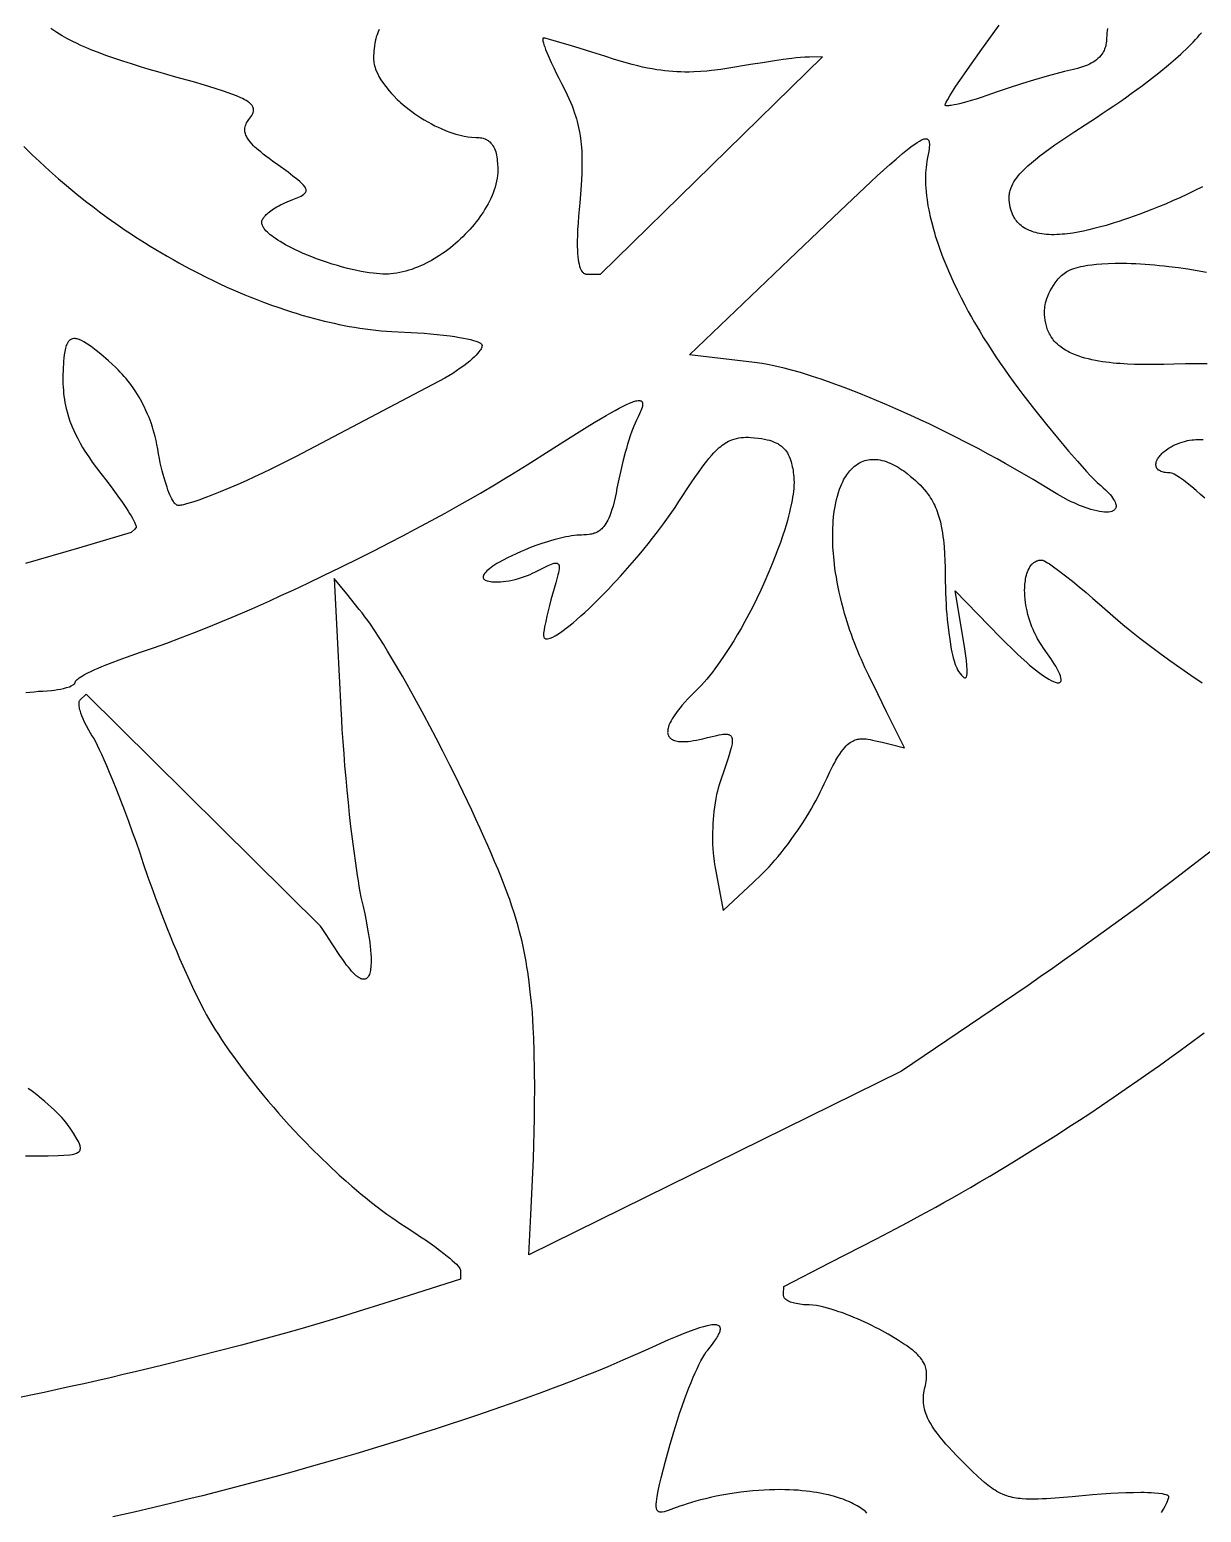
# Model space of a CAD drawing. Extents: x -500 to 500, y -1000 to 1000.
# Drawn here: x 88.6 to 285.9, y -399.3 to -149.5 of the extents above; entities that cross this region are included whole.
import ezdxf

# ---------------------------------------------------------------- set-up
doc = ezdxf.new("R2010")
doc.units = 0
doc.layers.add('APS_GEOMETR_', color=18, linetype='CONTINUOUS')

msp = doc.modelspace()

# ---------------------------------------------------------------- linework, layer by layer
at = {"layer": 'APS_GEOMETR_'}
for points in [[(147.42, -149.45), (147.25, -149.83), (147.12, -150.17), (147.02, -150.46), (146.94, -150.71), (146.84, -151.06), (146.81, -151.21), (146.7, -151.74), (146.62, -152.24), (146.57, -152.7), (146.53, -153.11), (146.5, -153.48), (146.49, -153.81), (146.48, -154.33), (146.49, -154.58), (146.51, -154.83), (146.55, -155.07), (146.59, -155.31), (146.66, -155.6), (146.74, -155.88), (146.83, -156.16), (146.93, -156.43), (147.17, -156.95), (147.39, -157.38), (147.72, -157.95), (148.16, -158.58), (148.53, -159.09), (149.09, -159.78), (149.5, -160.23), (149.87, -160.62), (150.46, -161.23), (150.85, -161.59), (151.02, -161.74), (151.49, -162.14), (151.97, -162.54), (152.45, -162.92), (152.94, -163.29), (153.44, -163.66), (153.95, -164.01), (154.46, -164.35), (154.98, -164.68), (155.59, -165.04), (156.22, -165.38), (156.81, -165.68), (157.35, -165.94), (157.85, -166.17), (158.69, -166.53), (159.33, -166.78), (159.85, -166.95), (160.31, -167.09), (161.05, -167.29), (161.52, -167.4), (161.72, -167.44), (162.35, -167.54), (163, -167.61), (163.74, -167.64), (164.11, -167.66), (164.27, -167.67), (164.47, -167.7), (164.7, -167.73), (164.94, -167.79), (165.21, -167.88), (165.35, -167.94), (165.49, -168.01), (165.63, -168.09), (165.77, -168.18), (165.91, -168.29), (166.05, -168.41), (166.25, -168.6), (166.43, -168.82), (166.59, -169.05), (166.73, -169.29), (166.85, -169.54), (166.96, -169.81), (167.05, -170.08), (167.12, -170.37), (167.19, -170.65), (167.24, -170.95), (167.29, -171.24), (167.32, -171.54), (167.37, -172.13), (167.4, -172.7), (167.4, -173.15), (167.38, -173.61), (167.34, -174.06), (167.28, -174.51), (167.19, -175.01), (167.08, -175.51), (166.95, -176), (166.79, -176.49), (166.62, -176.97), (166.43, -177.45), (166.22, -177.92), (166, -178.38), (165.76, -178.84), (165.51, -179.3), (165.24, -179.74), (164.97, -180.18), (164.68, -180.61), (164.39, -181.04), (164.09, -181.45), (163.78, -181.86), (163.43, -182.29), (163.07, -182.72), (162.7, -183.15), (162.32, -183.56), (161.93, -183.97), (161.53, -184.37), (161.13, -184.76), (160.71, -185.14), (160.29, -185.51), (159.86, -185.88), (159.42, -186.23), (158.97, -186.57), (158.52, -186.91), (158.06, -187.23), (157.59, -187.54), (157.12, -187.84), (156.68, -188.11), (156.23, -188.37), (155.77, -188.62), (155.31, -188.86), (154.84, -189.09), (154.36, -189.31), (153.88, -189.51), (153.4, -189.7), (152.9, -189.88), (152.41, -190.04), (151.91, -190.19), (151.41, -190.32), (150.9, -190.43), (150.39, -190.52), (149.88, -190.59), (149.37, -190.64), (148.97, -190.66), (148.53, -190.67), (148.06, -190.66), (147.54, -190.63), (146.98, -190.59), (146.39, -190.53), (145.76, -190.45), (145.09, -190.35), (144.39, -190.23), (143.66, -190.08), (142.88, -189.92), (142.08, -189.72), (141.24, -189.5), (140.38, -189.25), (139.48, -188.98), (138.55, -188.68), (137.69, -188.38), (136.87, -188.08), (136.09, -187.78), (135.34, -187.48), (134.64, -187.18), (133.97, -186.88), (133.34, -186.59), (132.75, -186.3), (132.19, -186.01), (131.67, -185.73), (131.19, -185.46), (130.75, -185.2), (130.34, -184.94), (129.97, -184.7), (129.64, -184.46), (129.34, -184.24), (129.09, -184.04), (128.84, -183.84), (128.59, -183.62), (128.36, -183.39), (128.15, -183.15), (128.05, -183.02), (127.97, -182.89), (127.88, -182.75), (127.81, -182.61), (127.75, -182.47), (127.69, -182.32), (127.66, -182.21), (127.65, -182.11), (127.64, -182), (127.65, -181.91), (127.66, -181.81), (127.68, -181.72), (127.74, -181.55), (127.81, -181.4), (127.89, -181.27), (128.03, -181.08), (128.13, -180.95), (128.25, -180.81), (128.4, -180.66), (128.56, -180.5), (128.73, -180.34), (128.93, -180.18), (129.15, -180.01), (129.38, -179.84), (129.63, -179.67), (129.9, -179.5), (130.19, -179.33), (130.5, -179.15), (130.83, -178.98), (131.18, -178.82), (131.54, -178.65), (131.93, -178.49), (132.9, -178.12), (133.45, -177.89), (134.01, -177.66), (134.27, -177.52), (134.53, -177.38), (134.74, -177.22), (134.93, -177.05), (135.02, -176.93), (135.08, -176.81), (135.11, -176.7), (135.12, -176.61), (135.12, -176.46), (135.11, -176.4), (135.04, -176.21), (134.94, -176.03), (134.69, -175.71), (134.42, -175.41), (134.07, -175.09), (133.72, -174.78), (132.9, -174.15), (132.08, -173.52), (130.34, -172.27), (129.46, -171.64), (128.89, -171.22), (128.36, -170.82), (127.89, -170.45), (127.47, -170.1), (127.1, -169.79), (126.77, -169.51), (126.5, -169.26), (126.28, -169.04), (126, -168.75), (125.73, -168.45), (125.47, -168.12), (125.35, -167.96), (125.24, -167.78), (125.14, -167.61), (125.05, -167.43), (124.97, -167.25), (124.9, -167.06), (124.84, -166.88), (124.8, -166.69), (124.78, -166.49), (124.78, -166.3), (124.8, -166.07), (124.84, -165.85), (124.91, -165.62), (125, -165.41), (125.1, -165.2), (125.22, -164.99), (125.35, -164.79), (125.48, -164.61), (125.8, -164.2), (125.98, -163.93), (126.14, -163.64), (126.21, -163.44), (126.27, -163.23), (126.27, -163.04), (126.25, -162.84), (126.21, -162.65), (126.14, -162.47), (126.01, -162.27), (125.86, -162.08), (125.72, -161.95), (125.58, -161.83), (125.44, -161.71), (125.29, -161.6), (125, -161.43), (124.71, -161.26), (124.41, -161.1), (124.11, -160.95), (123.38, -160.62), (122.63, -160.33), (121.23, -159.84), (119.82, -159.38), (117.98, -158.83), (116.13, -158.3), (113.15, -157.47), (110.17, -156.62), (108.69, -156.18), (107.21, -155.73), (105.73, -155.27), (104.26, -154.8), (102.76, -154.3), (101.39, -153.82), (100.14, -153.36), (99.03, -152.92), (98.04, -152.51), (97.17, -152.13), (96.43, -151.79), (95.81, -151.49), (95.17, -151.17), (94.81, -150.97), (94.42, -150.76), (94.01, -150.52), (93.57, -150.25), (93.11, -149.96), (92.63, -149.64), (92.13, -149.29)], [(270.1, -149.27), (270.04, -149.66), (269.98, -150.04), (269.95, -150.48), (269.93, -150.93), (269.93, -151.14), (269.91, -151.4), (269.88, -151.7), (269.82, -152.03), (269.78, -152.21), (269.73, -152.39), (269.66, -152.58), (269.59, -152.78), (269.5, -152.98), (269.4, -153.18), (269.28, -153.38), (269.15, -153.59), (268.95, -153.86), (268.73, -154.11), (268.48, -154.35), (268.23, -154.57), (267.95, -154.77), (267.66, -154.96), (267.36, -155.14), (267.05, -155.3), (266.73, -155.45), (266.4, -155.58), (266.07, -155.71), (265.73, -155.82), (265.4, -155.93), (265.06, -156.02), (264.39, -156.19), (262.87, -156.54), (261.39, -156.92), (259.91, -157.32), (257.65, -157.98), (255.78, -158.56), (253.17, -159.39), (251.48, -159.98), (249.79, -160.57), (248.83, -160.9), (247.95, -161.18), (247.15, -161.43), (246.41, -161.65), (245.76, -161.83), (245.17, -161.98), (244.67, -162.1), (244.24, -162.18), (243.76, -162.27), (243.55, -162.29), (243.36, -162.31), (243.18, -162.32), (243.03, -162.32), (242.91, -162.3), (242.81, -162.27), (242.77, -162.24), (242.75, -162.19), (242.74, -162.14), (242.75, -162.1), (242.8, -161.97), (242.94, -161.68), (243.18, -161.24), (243.53, -160.65), (244, -159.9), (244.56, -159.03), (245.23, -158.03), (246, -156.91), (246.88, -155.65), (247.85, -154.27), (248.92, -152.76), (250.1, -151.12), (251.83, -148.72)], [(286.07, -175.97), (284.81, -176.6), (283.54, -177.2), (282.26, -177.8), (281.02, -178.35), (279.83, -178.87), (278.68, -179.35), (277.58, -179.79), (276.53, -180.21), (275.52, -180.59), (274.56, -180.94), (273.65, -181.26), (272.78, -181.55), (271.97, -181.82), (271.21, -182.06), (269.84, -182.46), (268.67, -182.78), (267.8, -183.01), (266.92, -183.22), (266.04, -183.42), (265.16, -183.59), (264.27, -183.75), (263.37, -183.87), (262.93, -183.92), (262.48, -183.97), (262.03, -184), (261.58, -184.03), (261.11, -184.04), (260.65, -184.04), (260.22, -184.02), (259.8, -183.99), (259.4, -183.95), (259.02, -183.89), (258.66, -183.83), (258.32, -183.76), (258, -183.68), (257.7, -183.59), (257.42, -183.5), (257.17, -183.41), (256.93, -183.32), (256.71, -183.22), (256.35, -183.04), (256.06, -182.87), (255.79, -182.7), (255.55, -182.51), (255.32, -182.32), (255.12, -182.12), (254.94, -181.92), (254.77, -181.72), (254.62, -181.51), (254.49, -181.32), (254.37, -181.12), (254.17, -180.75), (254.03, -180.42), (253.92, -180.15), (253.8, -179.77), (253.7, -179.38), (253.62, -178.99), (253.56, -178.59), (253.53, -178.19), (253.53, -177.79), (253.55, -177.4), (253.57, -177.2), (253.6, -177), (253.64, -176.81), (253.69, -176.61), (253.75, -176.42), (253.81, -176.23), (253.96, -175.85), (254.14, -175.48), (254.34, -175.13), (254.56, -174.78), (254.8, -174.45), (255.04, -174.13), (255.34, -173.78), (255.71, -173.39), (256.16, -172.94), (256.68, -172.45), (257.27, -171.93), (257.95, -171.36), (258.7, -170.76), (259.54, -170.12), (260.37, -169.52), (261.2, -168.92), (262.04, -168.34), (262.89, -167.76), (264.6, -166.62), (266.31, -165.5), (268.21, -164.27), (269.2, -163.62), (270.19, -162.96), (271.17, -162.3), (272.15, -161.63), (273.12, -160.95), (274.08, -160.26), (275.05, -159.57), (276, -158.87), (277.49, -157.74), (278.71, -156.78), (280.39, -155.41), (281.52, -154.43), (282.44, -153.6), (283.7, -152.42), (284.11, -152.01), (284.52, -151.59), (284.91, -151.17), (285.3, -150.74), (285.61, -150.38), (285.9, -150.01)], [(87.56, -169.2), (88.99, -170.59), (90.19, -171.73), (91.88, -173.29), (93.43, -174.65), (94.74, -175.76), (96.58, -177.28), (98.17, -178.54), (99.17, -179.31), (100.32, -180.17), (101.61, -181.13), (103.07, -182.16), (103.85, -182.7), (104.67, -183.26), (105.54, -183.84), (106.44, -184.43), (107.91, -185.37), (108.86, -185.96), (109.82, -186.54), (110.78, -187.11), (111.74, -187.67), (112.71, -188.23), (113.69, -188.78), (114.67, -189.32), (115.65, -189.84), (116.78, -190.43), (118.37, -191.23), (119.36, -191.72), (120.5, -192.26), (121.78, -192.85), (123.21, -193.48), (124.78, -194.15), (125.63, -194.5), (126.51, -194.85), (127.93, -195.4), (129.27, -195.89), (130.5, -196.33), (131.64, -196.71), (132.66, -197.04), (133.59, -197.33), (134.4, -197.58), (135.7, -197.95), (136.53, -198.17), (137.36, -198.38), (138.2, -198.59), (139.03, -198.78), (139.87, -198.97), (140.71, -199.15), (141.55, -199.32), (142.39, -199.48), (143.29, -199.63), (144.18, -199.77), (145.08, -199.9), (145.98, -200.02), (146.88, -200.12), (147.78, -200.21), (148.68, -200.28), (149.58, -200.34), (150.62, -200.39), (152.81, -200.5), (153.9, -200.57), (155, -200.65), (156.09, -200.73), (157.18, -200.84), (158.27, -200.96), (159.36, -201.09), (160.19, -201.21), (160.95, -201.34), (161.65, -201.46), (162.27, -201.59), (162.83, -201.71), (163.31, -201.84), (163.72, -201.97), (164.06, -202.1), (164.29, -202.2), (164.4, -202.27), (164.51, -202.34), (164.61, -202.41), (164.68, -202.5), (164.71, -202.55), (164.73, -202.6), (164.75, -202.65), (164.75, -202.71), (164.74, -202.86), (164.7, -203.01), (164.65, -203.15), (164.58, -203.29), (164.49, -203.42), (164.4, -203.55), (164.21, -203.8), (164.01, -204.05), (163.76, -204.32), (163.45, -204.63), (163.09, -204.96), (162.67, -205.32), (162.2, -205.71), (161.67, -206.12), (161.08, -206.55), (160.45, -206.99), (159.81, -207.42), (159.16, -207.82), (158.49, -208.21), (133.42, -221.43), (133.23, -221.53), (131.87, -222.21), (130.51, -222.88), (129.15, -223.55), (127.78, -224.2), (126.4, -224.84), (125.02, -225.48), (123.64, -226.1), (122.25, -226.7), (120.65, -227.37), (119.25, -227.93), (118.04, -228.39), (117.03, -228.76), (116.22, -229.04), (115.61, -229.23), (115, -229.41), (114.48, -229.54), (114.25, -229.58), (114.04, -229.62), (113.85, -229.64), (113.68, -229.65), (113.54, -229.64), (113.42, -229.62), (113.34, -229.59), (113.26, -229.54), (113.16, -229.46), (113.06, -229.37), (112.96, -229.25), (112.86, -229.12), (112.76, -228.97), (112.65, -228.8), (112.5, -228.52), (112.34, -228.2), (112.18, -227.84), (112.02, -227.46), (111.85, -227.03), (111.69, -226.58), (111.52, -226.09), (111.36, -225.57), (111.19, -225.01), (111.03, -224.42), (110.87, -223.8), (110.72, -223.14), (110.56, -222.45), (110.42, -221.73), (110.27, -220.98), (110.14, -220.19), (109.99, -219.41), (109.84, -218.69), (109.68, -218.04), (109.53, -217.45), (109.38, -216.93), (109.24, -216.48), (109, -215.76), (108.66, -214.85), (108.43, -214.29), (108.15, -213.66), (107.82, -212.96), (107.64, -212.59), (107.43, -212.21), (107.21, -211.81), (106.98, -211.4), (106.72, -210.97), (106.45, -210.54), (105.99, -209.84), (105.7, -209.44), (105.41, -209.05), (105.1, -208.66), (104.79, -208.28), (104.48, -207.91), (104.15, -207.54), (103.81, -207.18), (103.47, -206.83), (103.06, -206.44), (101.81, -205.3), (100.54, -204.18), (99.74, -203.52), (98.93, -202.89), (98.32, -202.47), (97.7, -202.07), (97.31, -201.87), (96.91, -201.69), (96.73, -201.64), (96.56, -201.59), (96.38, -201.56), (96.2, -201.53), (95.97, -201.53), (95.78, -201.57), (95.62, -201.62), (95.48, -201.68), (95.38, -201.74), (95.3, -201.8), (95.23, -201.86), (95.14, -201.96), (95.06, -202.07), (94.98, -202.18), (94.91, -202.3), (94.81, -202.51), (94.73, -202.72), (94.65, -202.93), (94.58, -203.15), (94.52, -203.42), (94.46, -203.7), (94.41, -203.98), (94.37, -204.26), (94.31, -204.79), (94.27, -205.32), (94.23, -205.86), (94.2, -206.39), (94.16, -208.13), (94.17, -209.18), (94.19, -209.7), (94.23, -210.22), (94.28, -210.74), (94.33, -211.26), (94.41, -211.78), (94.49, -212.3), (94.59, -212.81), (94.71, -213.32), (94.86, -213.9), (95.11, -214.74), (95.35, -215.44), (95.71, -216.39), (95.98, -217.02), (96.23, -217.56), (96.65, -218.4), (96.93, -218.92), (97.05, -219.14), (97.48, -219.87), (97.87, -220.51), (98.5, -221.49), (98.92, -222.1), (99.1, -222.35), (99.8, -223.31), (100.53, -224.26), (101.59, -225.64), (102.56, -226.91), (103.42, -228.09), (104.18, -229.17), (104.84, -230.15), (105.13, -230.6), (105.4, -231.03), (105.64, -231.43), (105.85, -231.8), (106.04, -232.15), (106.2, -232.47), (106.34, -232.78), (106.44, -233.04), (106.47, -233.16), (106.49, -233.26), (106.49, -233.35), (106.47, -233.42), (106.41, -233.49), (106.26, -233.64), (105.67, -234.2), (96.78, -236.83), (87.88, -239.46)], [(286.87, -205.82), (285.65, -205.8), (285.14, -205.8), (283.2, -205.82), (281.26, -205.85), (279.6, -205.89), (277.95, -205.92), (277.12, -205.92), (276.29, -205.92), (275.46, -205.91), (274.64, -205.88), (273.43, -205.83), (272.23, -205.76), (271.63, -205.71), (271.03, -205.66), (270.43, -205.59), (269.83, -205.52), (269.23, -205.43), (268.64, -205.34), (268.05, -205.23), (267.46, -205.11), (266.87, -204.97), (266.29, -204.82), (265.72, -204.65), (265.15, -204.47), (264.83, -204.36), (264.53, -204.24), (264.25, -204.12), (263.97, -204), (263.71, -203.87), (263.46, -203.74), (263, -203.48), (262.58, -203.21), (262.21, -202.94), (261.88, -202.68), (261.59, -202.42), (261.34, -202.18), (261.13, -201.95), (260.95, -201.74), (260.81, -201.55), (260.61, -201.27), (260.53, -201.13), (260.41, -200.92), (260.3, -200.72), (260.19, -200.5), (260.1, -200.29), (260.01, -200.07), (259.93, -199.84), (259.79, -199.39), (259.68, -198.92), (259.59, -198.45), (259.53, -197.98), (259.49, -197.51), (259.48, -197.38), (259.47, -197.11), (259.47, -196.92), (259.48, -196.7), (259.51, -196.45), (259.54, -196.18), (259.6, -195.87), (259.67, -195.54), (259.77, -195.18), (259.89, -194.8), (260.04, -194.39), (260.22, -193.97), (260.44, -193.52), (260.69, -193.06), (260.97, -192.6), (261.28, -192.14), (261.44, -191.92), (261.61, -191.7), (261.79, -191.49), (261.97, -191.29), (262.16, -191.09), (262.36, -190.9), (262.57, -190.73), (262.78, -190.56), (263, -190.4), (263.22, -190.26), (263.46, -190.13), (263.7, -190.01), (264.06, -189.86), (264.44, -189.73), (264.82, -189.61), (265.21, -189.5), (265.59, -189.41), (265.99, -189.33), (266.77, -189.19), (267.44, -189.1), (268.23, -189.01), (269.15, -188.94), (270.2, -188.89), (271.37, -188.86), (272, -188.85), (272.67, -188.85), (273.36, -188.86), (274.09, -188.88), (274.84, -188.91), (275.63, -188.95), (276.43, -189), (277.23, -189.06), (278.03, -189.13), (278.83, -189.2), (279.63, -189.28), (280.43, -189.37), (282.02, -189.57), (283.61, -189.8), (285.2, -190.05), (286.78, -190.33)], [(87.89, -261.2), (88.61, -261.11), (89.33, -261.04), (90.06, -260.97), (90.78, -260.93), (91.49, -260.89), (92.21, -260.83), (92.73, -260.76), (93.25, -260.68), (93.77, -260.59), (94.28, -260.49), (94.78, -260.35), (95.27, -260.19), (95.57, -260.05), (95.87, -259.89), (96.01, -259.78), (96.14, -259.66), (96.18, -259.6), (96.21, -259.53), (96.24, -259.45), (96.25, -259.38), (96.28, -259.28), (96.32, -259.19), (96.42, -259.08), (96.54, -258.98), (96.7, -258.85), (96.9, -258.7), (97.16, -258.53), (97.46, -258.34), (97.82, -258.15), (98.38, -257.86), (98.95, -257.58), (99.53, -257.31), (100.1, -257.05), (100.69, -256.8), (101.27, -256.56), (102.45, -256.09), (103.64, -255.64), (104.84, -255.21), (107.24, -254.38), (109.44, -253.63), (111.64, -252.85), (113.98, -251.98), (116.32, -251.08), (118.48, -250.2), (120.37, -249.43), (123.32, -248.19), (125.18, -247.39), (125.96, -247.05), (128.99, -245.7), (130.88, -244.84), (133.03, -243.86), (135.42, -242.74), (138.06, -241.48), (140.95, -240.08), (144.07, -238.54), (146.62, -237.25), (149.13, -235.96), (151.42, -234.76), (153.5, -233.65), (155.38, -232.65), (158.53, -230.93), (160.87, -229.63), (162.8, -228.53), (164.48, -227.56), (167.1, -226.02), (168.75, -225.03), (169.44, -224.61), (170.89, -223.7), (172.35, -222.79), (176.22, -220.32), (179.61, -218.18), (181.09, -217.25), (182.44, -216.42), (183.65, -215.69), (184.71, -215.05), (185.64, -214.5), (186.43, -214.05), (187.17, -213.64), (187.86, -213.27), (188.49, -212.95), (189.07, -212.66), (189.59, -212.43), (190.06, -212.24), (190.28, -212.16), (190.47, -212.1), (190.66, -212.05), (190.83, -212.02), (191.04, -211.99), (191.14, -211.98), (191.25, -211.98), (191.35, -211.99), (191.45, -212.02), (191.54, -212.05), (191.62, -212.11), (191.66, -212.15), (191.7, -212.21), (191.73, -212.26), (191.75, -212.32), (191.78, -212.45), (191.79, -212.59), (191.78, -212.73), (191.75, -212.88), (191.69, -213.15), (191.6, -213.43), (191.51, -213.7), (191.4, -213.96), (191.28, -214.23), (191.03, -214.75), (190.77, -215.26), (190.54, -215.77), (190.31, -216.29), (190, -217.12), (189.7, -217.95), (189.48, -218.65), (189.26, -219.34), (189.05, -220.04), (188.85, -220.74), (188.46, -222.24), (188.1, -223.74), (187.77, -225.25), (187.46, -226.77), (187.31, -227.56), (187.15, -228.34), (186.98, -229.07), (186.81, -229.75), (186.63, -230.35), (186.44, -230.9), (186.27, -231.38), (186.09, -231.8), (185.92, -232.15), (185.77, -232.44), (185.6, -232.72), (185.42, -232.97), (185.25, -233.19), (185.07, -233.39), (184.9, -233.57), (184.73, -233.72), (184.56, -233.86), (184.41, -233.97), (184.13, -234.14), (183.9, -234.26), (183.73, -234.32), (183.66, -234.35), (183.44, -234.42), (183.23, -234.48), (183.01, -234.52), (182.79, -234.55), (182.34, -234.6), (181.89, -234.62), (181.49, -234.64), (181.1, -234.66), (180.71, -234.69), (180.31, -234.73), (179.83, -234.8), (179.36, -234.88), (178.88, -234.97), (178.4, -235.07), (177.74, -235.22), (177.09, -235.39), (176.43, -235.57), (175.78, -235.76), (174.84, -236.07), (173.99, -236.36), (173.21, -236.65), (172.51, -236.92), (171.89, -237.17), (171.35, -237.4), (170.49, -237.78), (169.76, -238.13), (169.03, -238.49), (168.31, -238.87), (167.6, -239.26), (167.26, -239.46), (166.92, -239.68), (166.59, -239.9), (166.26, -240.13), (166.03, -240.31), (165.8, -240.5), (165.58, -240.7), (165.36, -240.9), (165.21, -241.09), (165.06, -241.29), (164.99, -241.44), (164.93, -241.6), (164.93, -241.69), (164.93, -241.78), (164.94, -241.87), (164.97, -241.95), (165.04, -242.05), (165.16, -242.16), (165.3, -242.24), (165.6, -242.35), (165.91, -242.43), (166.15, -242.47), (166.4, -242.5), (166.64, -242.52), (166.88, -242.53), (167.36, -242.53), (167.83, -242.5), (168.29, -242.47), (168.76, -242.42), (169.29, -242.33), (169.82, -242.22), (170.34, -242.11), (170.87, -241.98), (171.38, -241.82), (171.88, -241.65), (172.38, -241.47), (172.88, -241.27), (173.27, -241.09), (173.66, -240.9), (174.43, -240.5), (175.2, -240.1), (175.87, -239.78), (176.17, -239.65), (176.45, -239.54), (176.7, -239.46), (176.92, -239.4), (177.11, -239.37), (177.2, -239.37), (177.28, -239.37), (177.35, -239.38), (177.42, -239.4), (177.48, -239.43), (177.53, -239.47), (177.61, -239.55), (177.66, -239.63), (177.7, -239.72), (177.72, -239.8), (177.73, -239.88), (177.74, -240.1), (177.72, -240.36), (177.68, -240.66), (177.62, -240.99), (177.53, -241.37), (177.42, -241.78), (177.15, -242.72), (176.88, -243.67), (176.61, -244.62), (176.35, -245.58), (176.1, -246.54), (175.88, -247.43), (175.67, -248.32), (175.48, -249.22), (175.29, -250.11), (175.2, -250.63), (175.12, -251.15), (175.11, -251.39), (175.11, -251.62), (175.14, -251.75), (175.18, -251.87), (175.23, -251.94), (175.28, -252), (175.38, -252.07), (175.45, -252.11), (175.49, -252.12), (175.62, -252.14), (175.75, -252.14), (175.99, -252.1), (176.21, -252.04), (176.65, -251.85), (177.07, -251.64), (177.65, -251.28), (178.21, -250.9), (179.15, -250.18), (180.07, -249.45), (180.74, -248.87), (181.4, -248.28), (182.06, -247.68), (182.71, -247.08), (183.74, -246.06), (184.64, -245.17), (186.03, -243.74), (186.9, -242.83), (187.26, -242.44), (188.06, -241.56), (188.86, -240.66), (189.65, -239.76), (190.43, -238.86), (191.21, -237.95), (191.97, -237.02), (192.73, -236.1), (193.48, -235.16), (194.32, -234.08), (195.32, -232.73), (196.14, -231.6), (197.25, -230), (197.91, -229), (198.56, -227.99), (199.29, -226.87), (199.96, -225.85), (200.59, -224.92), (201.18, -224.1), (201.7, -223.37), (202.18, -222.73), (202.6, -222.19), (202.97, -221.74), (203.37, -221.26), (203.8, -220.79), (204.24, -220.34), (204.47, -220.12), (204.71, -219.91), (204.95, -219.71), (205.2, -219.52), (205.45, -219.33), (205.71, -219.16), (205.98, -219), (206.25, -218.85), (206.53, -218.71), (206.81, -218.59), (207.19, -218.46), (207.58, -218.36), (207.98, -218.28), (208.38, -218.22), (208.79, -218.19), (209.19, -218.17), (209.6, -218.17), (210, -218.19), (210.66, -218.24), (211.27, -218.31), (211.82, -218.39), (212.32, -218.48), (212.76, -218.58), (213.15, -218.68), (213.48, -218.79), (213.75, -218.88), (213.97, -218.97), (214.24, -219.08), (214.54, -219.24), (214.7, -219.33), (214.87, -219.43), (215.03, -219.55), (215.2, -219.68), (215.37, -219.82), (215.54, -219.98), (215.7, -220.15), (215.86, -220.35), (216.02, -220.56), (216.17, -220.78), (216.32, -221.06), (216.48, -221.41), (216.64, -221.82), (216.79, -222.29), (216.87, -222.56), (216.94, -222.83), (217, -223.13), (217.07, -223.43), (217.12, -223.76), (217.17, -224.1), (217.22, -224.45), (217.25, -224.82), (217.28, -225.31), (217.29, -225.8), (217.27, -226.29), (217.24, -226.79), (217.19, -227.28), (217.13, -227.77), (217.06, -228.25), (216.98, -228.74), (216.92, -229.07), (216.78, -229.76), (216.67, -230.24), (216.54, -230.8), (216.38, -231.44), (216.18, -232.17), (215.95, -232.97), (215.67, -233.86), (215.36, -234.83), (215, -235.88), (214.59, -237), (214.14, -238.21), (213.63, -239.48), (213.07, -240.83), (212.38, -242.41), (211.69, -243.92), (211.01, -245.35), (210.33, -246.71), (209.66, -248), (209.01, -249.22), (208.37, -250.37), (207.74, -251.45), (207.13, -252.46), (206.54, -253.41), (205.98, -254.29), (205.43, -255.1), (204.92, -255.85), (204.43, -256.54), (203.98, -257.16), (203.56, -257.73), (203.06, -258.36), (202.58, -258.94), (202.14, -259.45), (201.72, -259.91), (201.34, -260.31), (201, -260.65), (200.45, -261.2), (199.93, -261.73), (199.42, -262.26), (198.91, -262.8), (198.41, -263.36), (198.09, -263.74), (197.78, -264.13), (197.48, -264.53), (197.19, -264.94), (196.98, -265.26), (196.78, -265.59), (196.6, -265.92), (196.42, -266.25), (196.32, -266.47), (196.23, -266.7), (196.16, -266.93), (196.09, -267.16), (196.05, -267.34), (196.03, -267.53), (196.02, -267.72), (196.01, -267.91), (196.03, -268.05), (196.06, -268.18), (196.09, -268.32), (196.14, -268.44), (196.23, -268.59), (196.32, -268.72), (196.4, -268.81), (196.48, -268.89), (196.6, -268.99), (196.66, -269.03), (196.83, -269.11), (197, -269.19), (197.18, -269.26), (197.36, -269.32), (197.59, -269.37), (197.83, -269.41), (198.06, -269.43), (198.3, -269.45), (198.68, -269.44), (199.07, -269.43), (199.45, -269.4), (199.83, -269.37), (200.36, -269.28), (200.88, -269.19), (201.4, -269.08), (201.92, -268.96), (202.71, -268.76), (203.51, -268.57), (204.3, -268.39), (204.7, -268.31), (205.1, -268.25), (205.33, -268.22), (205.54, -268.2), (205.74, -268.19), (205.91, -268.2), (206.07, -268.21), (206.21, -268.24), (206.32, -268.26), (206.42, -268.3), (206.5, -268.34), (206.57, -268.39), (206.63, -268.45), (206.68, -268.51), (206.77, -268.63), (206.82, -268.77), (206.86, -268.9), (206.88, -269.03), (206.89, -269.23), (206.89, -269.4), (206.87, -269.59), (206.85, -269.8), (206.81, -270.02), (206.7, -270.52), (206.56, -271.08), (206.37, -271.7), (206.16, -272.38), (205.64, -273.93), (204.85, -276.22), (204.68, -276.74), (204.53, -277.27), (204.39, -277.81), (204.26, -278.34), (204.13, -279.06), (204.01, -279.77), (203.89, -280.49), (203.8, -281.21), (203.73, -281.9), (203.67, -282.59), (203.62, -283.29), (203.59, -283.98), (203.56, -284.67), (203.55, -285.36), (203.56, -286.06), (203.57, -286.75), (203.61, -287.54), (203.66, -288.18), (203.71, -288.73), (203.82, -289.61), (203.9, -290.16), (203.94, -290.39), (204.22, -291.89), (205.36, -297.91), (210.48, -293.11), (211.76, -291.9), (212.21, -291.46), (212.66, -291.01), (213.09, -290.55), (213.52, -290.09), (214.07, -289.45), (214.61, -288.81), (215.14, -288.16), (215.66, -287.5), (216.34, -286.6), (216.95, -285.77), (217.49, -285), (217.97, -284.3), (218.77, -283.11), (219.34, -282.22), (219.76, -281.52), (220.18, -280.81), (220.58, -280.11), (220.98, -279.4), (221.35, -278.69), (221.7, -277.99), (222.05, -277.28), (222.38, -276.56), (222.85, -275.55), (223.33, -274.54), (223.83, -273.55), (224.09, -273.06), (224.36, -272.57), (224.67, -272.03), (224.98, -271.55), (225.28, -271.13), (225.56, -270.75), (225.84, -270.43), (226.09, -270.15), (226.32, -269.93), (226.53, -269.76), (226.74, -269.6), (226.96, -269.47), (227.17, -269.35), (227.39, -269.25), (227.6, -269.17), (227.8, -269.11), (228.01, -269.06), (228.2, -269.02), (228.39, -268.99), (228.57, -268.97), (228.91, -268.96), (229.19, -268.97), (229.43, -268.99), (229.74, -269.03), (230.11, -269.1), (230.53, -269.18), (231.01, -269.29), (232.13, -269.56), (233.48, -269.9), (235.9, -270.51), (232.89, -264.42), (231.38, -261.37), (229.89, -258.32), (229.24, -256.97), (228.93, -256.28), (228.63, -255.6), (228.33, -254.91), (228.04, -254.21), (227.76, -253.52), (227.49, -252.82), (227.22, -252.11), (226.96, -251.41), (226.71, -250.7), (226.47, -249.99), (226.24, -249.28), (226.02, -248.56), (225.81, -247.84), (225.61, -247.12), (225.35, -246.14), (225.12, -245.19), (224.91, -244.28), (224.73, -243.4), (224.56, -242.56), (224.42, -241.76), (224.3, -240.99), (224.19, -240.27), (224.1, -239.57), (224.03, -238.92), (223.97, -238.31), (223.92, -237.73), (223.85, -236.71), (223.82, -235.84), (223.81, -235.24), (223.81, -234.64), (223.81, -234.04), (223.83, -233.43), (223.86, -232.83), (223.9, -232.22), (223.96, -231.62), (224.02, -231.02), (224.11, -230.42), (224.21, -229.83), (224.32, -229.24), (224.46, -228.65), (224.61, -228.07), (224.78, -227.5), (224.97, -226.93), (225.18, -226.38), (225.33, -226.02), (225.49, -225.68), (225.65, -225.36), (225.82, -225.07), (225.99, -224.79), (226.17, -224.52), (226.34, -224.28), (226.51, -224.05), (226.68, -223.84), (226.85, -223.65), (227.18, -223.32), (227.47, -223.05), (227.74, -222.84), (228.04, -222.64), (228.34, -222.46), (228.63, -222.32), (228.93, -222.2), (229.22, -222.1), (229.51, -222.02), (229.79, -221.97), (230.06, -221.93), (230.32, -221.9), (230.57, -221.89), (230.8, -221.89), (231.03, -221.9), (231.42, -221.94), (231.74, -221.99), (232.1, -222.07), (232.45, -222.16), (232.8, -222.27), (233.15, -222.4), (233.49, -222.54), (233.83, -222.69), (234.17, -222.86), (234.49, -223.04), (234.82, -223.23), (235.14, -223.43), (235.45, -223.63), (235.76, -223.85), (236.36, -224.3), (236.93, -224.76), (237.34, -225.1), (237.74, -225.46), (238.13, -225.82), (238.51, -226.19), (238.88, -226.58), (239.23, -226.97), (239.57, -227.38), (239.89, -227.81), (240.1, -228.1), (240.29, -228.41), (240.48, -228.72), (240.66, -229.03), (240.82, -229.36), (240.98, -229.68), (241.13, -230.02), (241.27, -230.35), (241.4, -230.69), (241.53, -231.04), (241.64, -231.38), (241.75, -231.73), (241.85, -232.08), (241.94, -232.44), (242.02, -232.79), (242.09, -233.14), (242.2, -233.72), (242.3, -234.29), (242.38, -234.87), (242.45, -235.45), (242.51, -236.03), (242.57, -236.62), (242.65, -237.78), (242.7, -238.95), (242.73, -240.13), (242.77, -242.47), (242.79, -243.42), (242.81, -244.37), (242.84, -245.33), (242.89, -246.28), (242.94, -247.14), (243.01, -248), (243.08, -248.86), (243.17, -249.72), (243.34, -251.11), (243.51, -252.26), (243.78, -253.87), (243.89, -254.36), (244, -254.85), (244.12, -255.34), (244.26, -255.83), (244.46, -256.44), (244.69, -257.04), (244.84, -257.35), (245.02, -257.64), (245.26, -257.96), (245.5, -258.27), (245.64, -258.41), (245.79, -258.55), (245.91, -258.62), (246.03, -258.69), (246.08, -258.69), (246.14, -258.69), (246.19, -258.68), (246.24, -258.66), (246.3, -258.59), (246.35, -258.51), (246.41, -258.28), (246.45, -258.04), (246.46, -257.69), (246.46, -257.34), (246.41, -256.57), (246.34, -255.79), (246.18, -254.61), (246, -253.43), (244.45, -244.05), (248.25, -247.97), (252.06, -251.89), (252.62, -252.46), (252.89, -252.74), (254.08, -253.89), (255.07, -254.83), (256.49, -256.12), (256.97, -256.54), (257.47, -256.95), (257.97, -257.35), (258.47, -257.75), (258.9, -258.06), (259.33, -258.36), (259.76, -258.65), (260.2, -258.93), (260.59, -259.14), (260.99, -259.34), (261.3, -259.45), (261.61, -259.53), (261.77, -259.55), (261.92, -259.53), (262.03, -259.49), (262.12, -259.43), (262.18, -259.37), (262.22, -259.3), (262.26, -259.19), (262.27, -259.13), (262.26, -258.91), (262.24, -258.68), (262.15, -258.39), (262.05, -258.11), (261.9, -257.76), (261.73, -257.42), (261.56, -257.09), (261.38, -256.76), (261.12, -256.32), (260.85, -255.89), (260.57, -255.47), (260.29, -255.05), (259.32, -253.69), (259.03, -253.26), (258.69, -252.74), (258.51, -252.44), (258.32, -252.11), (258.13, -251.76), (257.94, -251.39), (257.75, -250.99), (257.56, -250.56), (257.37, -250.11), (257.19, -249.63), (257.01, -249.12), (256.85, -248.59), (256.69, -248.02), (256.55, -247.43), (256.4, -246.71), (256.29, -246.04), (256.22, -245.43), (256.17, -244.87), (256.14, -244.37), (256.13, -243.93), (256.14, -243.55), (256.15, -243.23), (256.18, -242.94), (256.21, -242.64), (256.25, -242.34), (256.3, -242.03), (256.36, -241.72), (256.43, -241.42), (256.52, -241.12), (256.62, -240.83), (256.74, -240.54), (256.87, -240.28), (257.02, -240.02), (257.19, -239.78), (257.37, -239.57), (257.47, -239.47), (257.58, -239.38), (257.69, -239.29), (257.8, -239.21), (257.92, -239.14), (258.05, -239.07), (258.18, -239.01), (258.3, -238.96), (258.53, -238.9), (258.74, -238.86), (258.91, -238.86), (259.06, -238.86), (259.17, -238.88), (259.27, -238.91), (259.48, -239.01), (259.72, -239.14), (260, -239.31), (260.3, -239.5), (261, -239.99), (261.83, -240.6), (263.01, -241.51), (264.18, -242.44), (265.33, -243.38), (266.48, -244.34), (267.61, -245.31), (268.74, -246.28), (270.99, -248.25), (271.84, -248.98), (272.69, -249.71), (273.55, -250.43), (274.42, -251.13), (275.53, -252), (276.64, -252.86), (277.76, -253.72), (278.89, -254.56), (280.36, -255.62), (281.73, -256.59), (282.98, -257.46), (284.12, -258.24), (286.04, -259.52)], [(286.48, -228.44), (285.75, -227.79), (285.02, -227.16), (284.28, -226.53), (283.53, -225.91), (282.89, -225.42), (282.24, -224.96), (281.77, -224.66), (281.3, -224.38), (281.07, -224.28), (280.84, -224.19), (280.67, -224.17), (280.5, -224.15), (280.17, -224.14), (279.86, -224.11), (279.68, -224.08), (279.5, -224.05), (279.32, -224), (279.15, -223.94), (278.99, -223.87), (278.83, -223.79), (278.68, -223.69), (278.55, -223.57), (278.48, -223.48), (278.42, -223.39), (278.36, -223.3), (278.32, -223.21), (278.29, -223.12), (278.27, -223.03), (278.24, -222.85), (278.24, -222.69), (278.26, -222.53), (278.31, -222.3), (278.34, -222.19), (278.39, -222.07), (278.46, -221.95), (278.53, -221.81), (278.62, -221.67), (278.72, -221.53), (278.83, -221.38), (278.96, -221.22), (279.1, -221.07), (279.26, -220.91), (279.42, -220.75), (279.61, -220.59), (279.8, -220.43), (280.01, -220.27), (280.24, -220.11), (280.48, -219.96), (280.82, -219.76), (281.17, -219.58), (281.53, -219.41), (281.9, -219.25), (282.27, -219.11), (282.65, -218.98), (283.03, -218.87), (283.42, -218.77), (283.57, -218.74), (283.88, -218.68), (284.35, -218.62), (284.65, -218.59), (284.98, -218.57), (285.35, -218.55), (285.76, -218.55), (286.21, -218.56)], [(287.82, -287.66), (284.99, -289.87), (283.01, -291.4), (281.02, -292.92), (279.03, -294.43), (277.03, -295.93), (275.03, -297.43), (273.01, -298.91), (271, -300.39), (268.97, -301.86), (266.94, -303.32), (264.91, -304.78), (262.87, -306.22), (260.82, -307.66), (258.77, -309.09), (256.71, -310.52), (254.65, -311.94), (252.59, -313.35), (235.41, -324.99), (172.63, -355.91), (172.81, -352.53), (172.97, -349.16), (173.19, -344.44), (173.39, -339.73), (173.46, -337.45), (173.52, -335.18), (173.57, -332.9), (173.61, -330.63), (173.62, -327.61), (173.6, -325.11), (173.55, -321.62), (173.47, -319.44), (173.38, -317.63), (173.22, -315.1), (173.06, -313.38), (172.88, -311.66), (172.68, -309.94), (172.45, -308.22), (172.31, -307.37), (172.16, -306.52), (172.01, -305.68), (171.84, -304.83), (171.67, -303.99), (171.48, -303.15), (171.28, -302.31), (171.07, -301.47), (170.82, -300.52), (170.5, -299.43), (170.21, -298.48), (169.73, -297), (169.41, -296.07), (169.27, -295.68), (168.83, -294.5), (168.37, -293.32), (167.91, -292.14), (167.44, -290.97), (166.87, -289.62), (166.3, -288.27), (165.72, -286.93), (165.13, -285.59), (164.43, -284.06), (163.72, -282.53), (163.01, -281), (162.29, -279.48), (161.57, -277.97), (160.84, -276.45), (160.1, -274.94), (159.35, -273.43), (158.14, -271.04), (157.01, -268.85), (155.96, -266.86), (155.01, -265.07), (153.38, -262.07), (152.15, -259.84), (151.33, -258.42), (150.51, -257), (149.68, -255.59), (148.84, -254.18), (148.13, -253.05), (147.41, -251.92), (146.68, -250.79), (145.94, -249.67), (145.49, -249.03), (145.03, -248.4), (144.56, -247.77), (144.08, -247.16), (141.98, -244.55), (139.87, -241.94), (140.41, -252.93), (140.96, -263.92), (141.06, -265.76), (141.16, -267.38), (141.3, -269.44), (141.45, -271.5), (141.61, -273.55), (141.78, -275.61), (141.98, -277.65), (142.18, -279.69), (142.39, -281.73), (142.62, -283.77), (142.87, -285.83), (143.14, -287.88), (143.42, -289.93), (143.71, -291.98), (143.86, -292.9), (144.02, -293.81), (144.18, -294.73), (144.36, -295.64), (144.7, -297.22), (144.98, -298.48), (145.22, -299.64), (145.42, -300.71), (145.59, -301.67), (145.73, -302.54), (145.84, -303.3), (145.92, -303.96), (145.97, -304.52), (146.03, -305.34), (146.05, -305.73), (146.06, -306.1), (146.06, -306.46), (146.06, -306.8), (146.04, -307.13), (146.02, -307.43), (145.98, -307.72), (145.94, -307.99), (145.89, -308.24), (145.84, -308.47), (145.77, -308.68), (145.69, -308.86), (145.6, -309.03), (145.51, -309.16), (145.42, -309.25), (145.34, -309.33), (145.25, -309.39), (145.16, -309.43), (145.07, -309.47), (144.99, -309.49), (144.82, -309.5), (144.68, -309.49), (144.56, -309.47), (144.44, -309.43), (144.33, -309.39), (144.21, -309.33), (144.07, -309.25), (143.91, -309.15), (143.75, -309.03), (143.57, -308.89), (143.38, -308.73), (143.19, -308.55), (142.99, -308.35), (142.77, -308.1), (142.52, -307.81), (142.24, -307.47), (141.94, -307.09), (141.62, -306.66), (141.28, -306.18), (140.92, -305.65), (139.5, -303.51), (138.48, -301.95), (137.83, -300.95), (137.55, -300.54), (98.05, -261.43), (96.98, -262.49), (96.93, -262.57), (96.88, -262.65), (96.85, -262.74), (96.83, -262.83), (96.82, -263.06), (96.82, -263.29), (96.84, -263.5), (96.88, -263.71), (96.92, -263.92), (96.98, -264.13), (97.14, -264.6), (97.31, -265.07), (97.49, -265.53), (97.69, -265.99), (98.06, -266.73), (98.45, -267.45), (99.05, -268.45), (99.35, -268.95), (99.62, -269.45), (99.93, -270.05), (100.28, -270.75), (100.65, -271.56), (101.06, -272.46), (101.5, -273.47), (101.97, -274.58), (102.47, -275.8), (103.18, -277.55), (103.87, -279.31), (104.54, -281.08), (105.2, -282.85), (105.84, -284.63), (106.47, -286.41), (107.09, -288.19), (107.7, -289.98), (108.48, -292.27), (109.28, -294.55), (109.75, -295.83), (110.23, -297.1), (110.72, -298.38), (111.22, -299.65), (111.72, -300.92), (112.23, -302.19), (112.74, -303.45), (113.26, -304.71), (113.8, -305.97), (114.35, -307.22), (114.9, -308.47), (115.47, -309.72), (115.98, -310.81), (116.5, -311.89), (117.03, -312.98), (117.57, -314.05), (117.94, -314.75), (118.31, -315.43), (118.69, -316.12), (119.09, -316.79), (119.76, -317.88), (120.35, -318.82), (120.87, -319.63), (121.31, -320.29), (121.93, -321.21), (122.2, -321.59), (123.15, -322.91), (124.04, -324.12), (124.86, -325.22), (125.62, -326.2), (126.3, -327.07), (126.91, -327.83), (127.89, -329.03), (128.75, -330.05), (129.62, -331.06), (130.49, -332.06), (131.38, -333.06), (132.27, -334.05), (133.17, -335.03), (134.08, -336), (135.01, -336.96), (136.07, -338.04), (137.6, -339.54), (138.89, -340.78), (140.71, -342.47), (141.83, -343.47), (142.82, -344.34), (144.39, -345.68), (145.4, -346.51), (145.83, -346.86), (146.87, -347.67), (147.83, -348.4), (148.72, -349.05), (149.53, -349.63), (150.27, -350.14), (150.92, -350.58), (151.97, -351.27), (153.59, -352.33), (154.4, -352.87), (155.21, -353.41), (156.01, -353.97), (156.79, -354.54), (157.57, -355.12), (158.34, -355.72), (158.85, -356.13), (159.32, -356.51), (159.74, -356.88), (160.11, -357.21), (160.43, -357.52), (160.7, -357.81), (160.91, -358.08), (160.99, -358.2), (161.06, -358.31), (161.08, -358.37), (161.1, -358.43), (161.12, -358.56), (161.13, -358.82), (161.12, -360.01), (152.49, -362.75), (148.18, -364.11), (143.86, -365.48), (141.42, -366.24), (138.98, -366.98), (136.53, -367.7), (134.08, -368.42), (131.62, -369.11), (129.16, -369.8), (126.7, -370.47), (124.23, -371.13), (119.82, -372.29), (115.41, -373.41), (110.98, -374.51), (106.55, -375.58), (104.33, -376.11), (102.11, -376.62), (99.89, -377.13), (97.67, -377.63), (95.44, -378.13), (93.21, -378.61), (90.99, -379.09), (88.76, -379.56), (85.83, -380.17)], [(279.19, -399.31), (279.5, -398.8), (279.79, -398.28), (280.01, -397.84), (280.22, -397.4), (280.32, -397.1), (280.4, -396.79), (280.4, -396.66), (280.36, -396.6), (280.31, -396.54), (280.14, -396.44), (279.97, -396.36), (279.67, -396.28), (279.37, -396.21), (278.7, -396.13), (278.03, -396.06), (277.45, -396.03), (276.87, -396.01), (276.28, -395.99), (275.7, -395.99), (274.44, -396), (273.18, -396.04), (271.91, -396.08), (270.65, -396.14), (269.1, -396.25), (267.54, -396.37), (264.12, -396.68), (262.69, -396.8), (261.26, -396.92), (260.54, -396.97), (259.83, -397.02), (259.11, -397.05), (258.4, -397.08), (257.73, -397.09), (257.06, -397.09), (256.39, -397.07), (255.72, -397.03), (255.38, -397), (255.05, -396.96), (254.72, -396.91), (254.39, -396.85), (254.07, -396.78), (253.75, -396.71), (253.42, -396.62), (253.11, -396.52), (252.77, -396.4), (252.43, -396.26), (252.11, -396.11), (251.78, -395.94), (251.46, -395.77), (251.15, -395.58), (250.84, -395.38), (250.54, -395.18), (250.24, -394.96), (249.95, -394.74), (249.38, -394.28), (248.83, -393.8), (248.29, -393.31), (247.24, -392.3), (246.28, -391.36), (245.42, -390.5), (244.64, -389.71), (243.96, -388.99), (243.37, -388.35), (242.87, -387.8), (242.45, -387.32), (242.16, -386.97), (241.88, -386.63), (241.38, -385.99), (240.94, -385.38), (240.57, -384.81), (240.26, -384.29), (240, -383.82), (239.79, -383.41), (239.64, -383.05), (239.49, -382.67), (239.37, -382.3), (239.28, -381.94), (239.2, -381.59), (239.15, -381.25), (239.11, -380.92), (239.09, -380.6), (239.08, -380.3), (239.08, -380.02), (239.1, -379.74), (239.12, -379.49), (239.15, -379.25), (239.22, -378.82), (239.29, -378.48), (239.41, -377.95), (239.48, -377.6), (239.54, -377.24), (239.59, -376.89), (239.63, -376.53), (239.63, -376.28), (239.63, -376.03), (239.62, -375.79), (239.6, -375.54), (239.55, -375.23), (239.5, -375.03), (239.44, -374.81), (239.36, -374.57), (239.26, -374.32), (239.12, -374.05), (238.95, -373.77), (238.8, -373.55), (238.57, -373.27), (238.33, -373), (238.09, -372.74), (237.84, -372.48), (237.57, -372.25), (237.29, -372.01), (237.01, -371.79), (236.72, -371.57), (236.23, -371.22), (235.73, -370.89), (235.23, -370.56), (234.72, -370.23), (233.14, -369.29), (231.62, -368.45), (231.02, -368.15), (230.42, -367.85), (229.82, -367.56), (229.22, -367.27), (228.61, -366.99), (228, -366.72), (227.38, -366.46), (226.76, -366.2), (226.13, -365.96), (225.49, -365.72), (224.85, -365.5), (224.21, -365.28), (223.57, -365.09), (222.94, -364.91), (222.29, -364.74), (221.65, -364.58), (221.05, -364.48), (220.45, -364.4), (219.82, -364.37), (219.2, -364.35), (218.89, -364.32), (218.58, -364.29), (218.28, -364.25), (217.97, -364.2), (217.67, -364.14), (217.37, -364.07), (217.15, -364.01), (216.92, -363.94), (216.7, -363.87), (216.48, -363.78), (216.27, -363.68), (216.08, -363.56), (215.9, -363.42), (215.81, -363.34), (215.73, -363.26), (215.65, -363.15), (215.59, -363.04), (215.56, -362.93), (215.54, -362.82), (215.53, -362.63), (215.54, -362.49), (215.55, -361.23), (223.37, -357.22), (231.18, -353.21), (234.39, -351.54), (236.39, -350.47), (238.65, -349.25), (241.18, -347.87), (242.54, -347.11), (243.96, -346.31), (245.44, -345.46), (246.99, -344.57), (248.59, -343.64), (250.26, -342.65), (252.94, -341.05), (254.73, -339.96), (256.51, -338.86), (258.29, -337.75), (260.06, -336.64), (261.83, -335.52), (263.59, -334.38), (265.35, -333.24), (267.1, -332.09), (269.09, -330.76), (271.22, -329.31), (273.26, -327.92), (275.21, -326.57), (277.07, -325.26), (278.84, -324.01), (280.52, -322.81), (282.11, -321.66), (283.62, -320.56), (286.37, -318.53)], [(87.86, -339.26), (91.66, -339.25), (93.36, -339.21), (94.34, -339.15), (95.32, -339.06), (95.74, -338.99), (96.16, -338.9), (96.45, -338.79), (96.73, -338.65), (96.87, -338.53), (96.93, -338.47), (96.99, -338.4), (97.04, -338.29), (97.08, -338.19), (97.11, -338.02), (97.12, -337.91), (97.11, -337.86), (97.08, -337.7), (97.04, -337.54), (96.99, -337.38), (96.94, -337.22), (96.76, -336.84), (96.56, -336.47), (95.93, -335.44), (95.27, -334.42), (95.06, -334.12), (94.83, -333.81), (94.59, -333.52), (94.35, -333.23), (93.96, -332.8), (93.56, -332.37), (93.15, -331.95), (92.73, -331.54), (92.2, -331.05), (91.66, -330.57), (91.12, -330.09), (90.57, -329.62), (89.76, -328.98), (89.01, -328.4), (88.32, -327.89)], [(229.57, -399.42), (229.32, -399.19), (229.05, -398.97), (228.77, -398.76), (228.49, -398.56), (228.2, -398.37), (227.9, -398.19), (227.59, -398.02), (227.28, -397.86), (226.97, -397.7), (226.66, -397.56), (226.02, -397.29), (225.56, -397.11), (225.14, -396.96), (224.6, -396.78), (223.92, -396.58), (223.12, -396.38), (222.68, -396.28), (222.2, -396.18), (221.69, -396.08), (221.15, -395.98), (220.58, -395.89), (219.98, -395.81), (219.35, -395.73), (218.69, -395.66), (217.99, -395.6), (217.27, -395.55), (216.51, -395.52), (215.72, -395.49), (214.91, -395.48), (214.06, -395.49), (213.18, -395.51), (212.27, -395.55), (211.33, -395.61), (210.37, -395.69), (209.37, -395.78), (208.34, -395.91), (207.22, -396.06), (206.16, -396.23), (205.14, -396.41), (204.17, -396.6), (203.25, -396.8), (202.37, -397.01), (201.54, -397.22), (200.76, -397.44), (200.02, -397.66), (199.32, -397.87), (198.67, -398.08), (198.07, -398.29), (196.99, -398.67), (196.09, -399.01), (195.75, -399.12), (195.41, -399.22), (195.11, -399.27), (194.8, -399.29), (194.76, -399.29), (194.67, -399.27), (194.6, -399.25), (194.53, -399.22), (194.45, -399.17), (194.36, -399.11), (194.27, -398.99), (194.2, -398.86), (194.13, -398.61), (194.09, -398.35), (194.09, -397.95), (194.11, -397.55), (194.25, -396.62), (194.42, -395.7), (194.66, -394.61), (194.92, -393.52), (195.67, -390.67), (196.44, -387.83), (196.81, -386.54), (197.05, -385.73), (197.33, -384.82), (197.65, -383.8), (198.02, -382.67), (198.44, -381.44), (198.91, -380.11), (199.25, -379.21), (199.6, -378.31), (199.96, -377.41), (200.33, -376.52), (200.64, -375.83), (200.96, -375.14), (201.28, -374.46), (201.61, -373.79), (201.93, -373.2), (202.27, -372.63), (202.51, -372.28), (202.75, -371.96), (203.15, -371.47), (203.55, -370.95), (203.91, -370.46), (204.23, -369.99), (204.37, -369.77), (204.49, -369.55), (204.6, -369.35), (204.7, -369.15), (204.78, -368.96), (204.84, -368.79), (204.88, -368.62), (204.9, -368.47), (204.9, -368.33), (204.88, -368.2), (204.85, -368.12), (204.81, -368.05), (204.77, -367.99), (204.73, -367.94), (204.62, -367.86), (204.49, -367.8), (204.37, -367.76), (204.25, -367.73), (204.07, -367.71), (203.88, -367.71), (203.67, -367.71), (203.44, -367.74), (203.19, -367.77), (202.93, -367.82), (202.65, -367.88), (202.03, -368.03), (201.35, -368.24), (200.6, -368.49), (199.79, -368.78), (198.92, -369.11), (198.23, -369.38), (197.54, -369.66), (196.17, -370.25), (194.8, -370.85), (193.45, -371.46), (192.21, -372.03), (190.55, -372.77), (188.45, -373.69), (185.93, -374.77), (184.02, -375.55), (182.1, -376.32), (180.17, -377.08), (178.25, -377.82), (177.19, -378.23), (174.65, -379.17), (172.82, -379.83), (170.62, -380.62), (168.05, -381.53), (165.1, -382.55), (163.98, -382.94), (161.29, -383.84), (159.36, -384.47), (157.03, -385.23), (154.31, -386.1), (151.2, -387.08), (147.72, -388.15), (143.47, -389.43), (139.55, -390.58), (135.97, -391.61), (132.73, -392.52), (129.84, -393.31), (127.28, -394), (123.2, -395.09), (119.79, -395.96), (117.65, -396.5), (115.22, -397.1), (112.5, -397.77), (109.48, -398.48), (106.17, -399.26), (102.57, -400.08)]]:
    msp.add_lwpolyline(points, dxfattribs=at)
for points in [[(182.82, -190.67), (184.68, -190.67), (222.11, -154.05), (219.88, -154.1), (219.14, -154.13), (218.41, -154.19), (217.67, -154.26), (216.93, -154.34), (215.47, -154.53), (214, -154.74), (211.99, -155.05), (209.97, -155.37), (205.96, -156.03), (204.96, -156.19), (203.96, -156.33), (203.37, -156.39), (202.58, -156.46), (201.59, -156.54), (200.39, -156.61), (199.61, -156.63), (198.93, -156.63), (198.25, -156.61), (197.58, -156.58), (196.9, -156.54), (196.22, -156.48), (195.54, -156.41), (194.87, -156.33), (194.19, -156.24), (193.39, -156.11), (192.6, -155.95), (191.8, -155.79), (191.01, -155.61), (190.02, -155.36), (189.03, -155.09), (188.05, -154.81), (187.07, -154.51), (185.42, -153.98), (183.22, -153.28), (181.3, -152.67), (179.65, -152.17), (178.27, -151.75), (176.35, -151.2), (175.54, -150.99), (175.36, -150.95), (175.21, -150.92), (175.14, -150.91), (175.09, -150.91), (175.04, -150.92), (175.01, -150.94), (175, -150.97), (174.98, -151.01), (174.98, -151.11), (174.99, -151.25), (175.01, -151.4), (175.08, -151.69), (175.17, -152.02), (175.3, -152.4), (175.46, -152.83), (175.65, -153.31), (175.87, -153.84), (176.4, -155.02), (176.82, -155.91), (177.25, -156.8), (177.69, -157.68), (178.14, -158.56), (178.62, -159.5), (179.09, -160.45), (179.37, -161.08), (179.64, -161.72), (179.9, -162.35), (180.15, -163), (180.34, -163.54), (180.5, -164.02), (180.64, -164.5), (180.77, -164.99), (180.89, -165.48), (181, -165.97), (181.11, -166.46), (181.2, -166.96), (181.28, -167.46), (181.32, -167.72), (181.4, -168.35), (181.44, -168.8), (181.49, -169.35), (181.53, -169.98), (181.56, -170.71), (181.57, -171.48), (181.57, -172.26), (181.56, -173.03), (181.54, -173.8), (181.49, -174.76), (181.43, -175.71), (181.32, -177.18), (181.19, -178.64), (180.99, -180.91), (180.91, -182.06), (180.84, -183.2), (180.8, -184.34), (180.79, -184.91), (180.78, -185.48), (180.79, -186.05), (180.81, -186.62), (180.84, -187.19), (180.89, -187.76), (180.94, -188.21), (181, -188.63), (181.08, -189.01), (181.18, -189.35), (181.28, -189.65), (181.38, -189.91), (181.5, -190.12), (181.61, -190.28), (181.68, -190.36), (181.76, -190.43), (181.85, -190.5), (181.94, -190.55), (182.04, -190.6), (182.14, -190.64), (182.25, -190.66), (182.35, -190.67)], [(210.64, -205.56), (199.71, -204.27), (216.49, -188.19), (222.57, -182.37), (225.04, -180.02), (227.13, -178.04), (229.2, -176.08), (230.25, -175.11), (231.29, -174.14), (232.35, -173.18), (233.41, -172.23), (234.48, -171.29), (235.57, -170.36), (236.14, -169.89), (236.67, -169.47), (237.17, -169.09), (237.62, -168.76), (238.04, -168.48), (238.42, -168.25), (238.76, -168.07), (238.91, -168.01), (239.05, -167.95), (239.22, -167.9), (239.34, -167.88), (239.47, -167.87), (239.6, -167.87), (239.66, -167.89), (239.73, -167.91), (239.79, -167.94), (239.85, -167.98), (239.9, -168.03), (239.95, -168.09), (239.98, -168.15), (240.01, -168.23), (240.04, -168.32), (240.07, -168.43), (240.08, -168.55), (240.1, -168.68), (240.1, -168.83), (240.1, -168.99), (240.08, -169.24), (240.06, -169.5), (239.98, -170.01), (239.88, -170.52), (239.78, -171.02), (239.67, -171.63), (239.58, -172.2), (239.52, -172.72), (239.48, -173.19), (239.45, -173.61), (239.43, -173.98), (239.42, -174.58), (239.43, -175.12), (239.45, -175.66), (239.48, -176.2), (239.52, -176.74), (239.61, -177.5), (239.69, -178.16), (239.85, -179.2), (239.97, -179.85), (240.03, -180.12), (240.24, -181.04), (240.43, -181.84), (240.76, -183.09), (240.99, -183.88), (241.09, -184.21), (241.49, -185.44), (241.91, -186.66), (242.37, -187.87), (242.84, -189.07), (243.45, -190.49), (244.09, -191.9), (244.75, -193.3), (245.43, -194.68), (246.06, -195.87), (246.64, -196.96), (247.19, -197.95), (247.69, -198.83), (248.56, -200.31), (249.23, -201.4), (249.91, -202.48), (250.6, -203.55), (251.3, -204.61), (252.02, -205.66), (252.74, -206.71), (253.47, -207.75), (254.22, -208.79), (254.97, -209.81), (255.85, -210.97), (257.82, -213.49), (259.81, -215.99), (261.66, -218.25), (263.53, -220.49), (265.02, -222.21), (266.53, -223.92), (267.16, -224.59), (267.8, -225.25), (268.37, -225.79), (268.96, -226.31), (269.37, -226.67), (269.76, -227.04), (270.15, -227.42), (270.52, -227.82), (270.75, -228.1), (270.95, -228.37), (271.12, -228.63), (271.25, -228.87), (271.36, -229.09), (271.44, -229.3), (271.49, -229.48), (271.52, -229.63), (271.53, -229.75), (271.52, -229.87), (271.5, -229.97), (271.47, -230.06), (271.44, -230.15), (271.39, -230.22), (271.3, -230.35), (271.2, -230.45), (271.1, -230.51), (271, -230.57), (270.91, -230.61), (270.81, -230.65), (270.57, -230.71), (270.28, -230.76), (269.95, -230.78), (269.58, -230.77), (269.18, -230.74), (268.74, -230.68), (268.27, -230.59), (267.78, -230.47), (267.29, -230.33), (266.81, -230.18), (266.33, -230.02), (265.85, -229.84), (265.38, -229.65), (264.91, -229.45), (264.45, -229.24), (263.98, -229.02), (263.53, -228.8), (262.62, -228.32), (261.74, -227.82), (260.86, -227.3), (257.55, -225.29), (254.93, -223.75), (252.83, -222.56), (251.5, -221.82), (249.99, -220.99), (248.29, -220.08), (246.41, -219.09), (244.33, -218.03), (242.05, -216.89), (240.17, -215.98), (238.42, -215.16), (236.88, -214.45), (234.46, -213.36), (232.92, -212.68), (232.27, -212.4), (230.11, -211.5), (227.93, -210.63), (225.75, -209.79), (223.55, -208.97), (221.84, -208.38), (220.4, -207.91), (218.39, -207.28), (216.89, -206.86), (215.64, -206.54), (213.89, -206.11), (212.81, -205.9), (211.91, -205.74)]]:
    msp.add_lwpolyline(points, close=True, dxfattribs=at)

doc.saveas('drawing.dxf')
